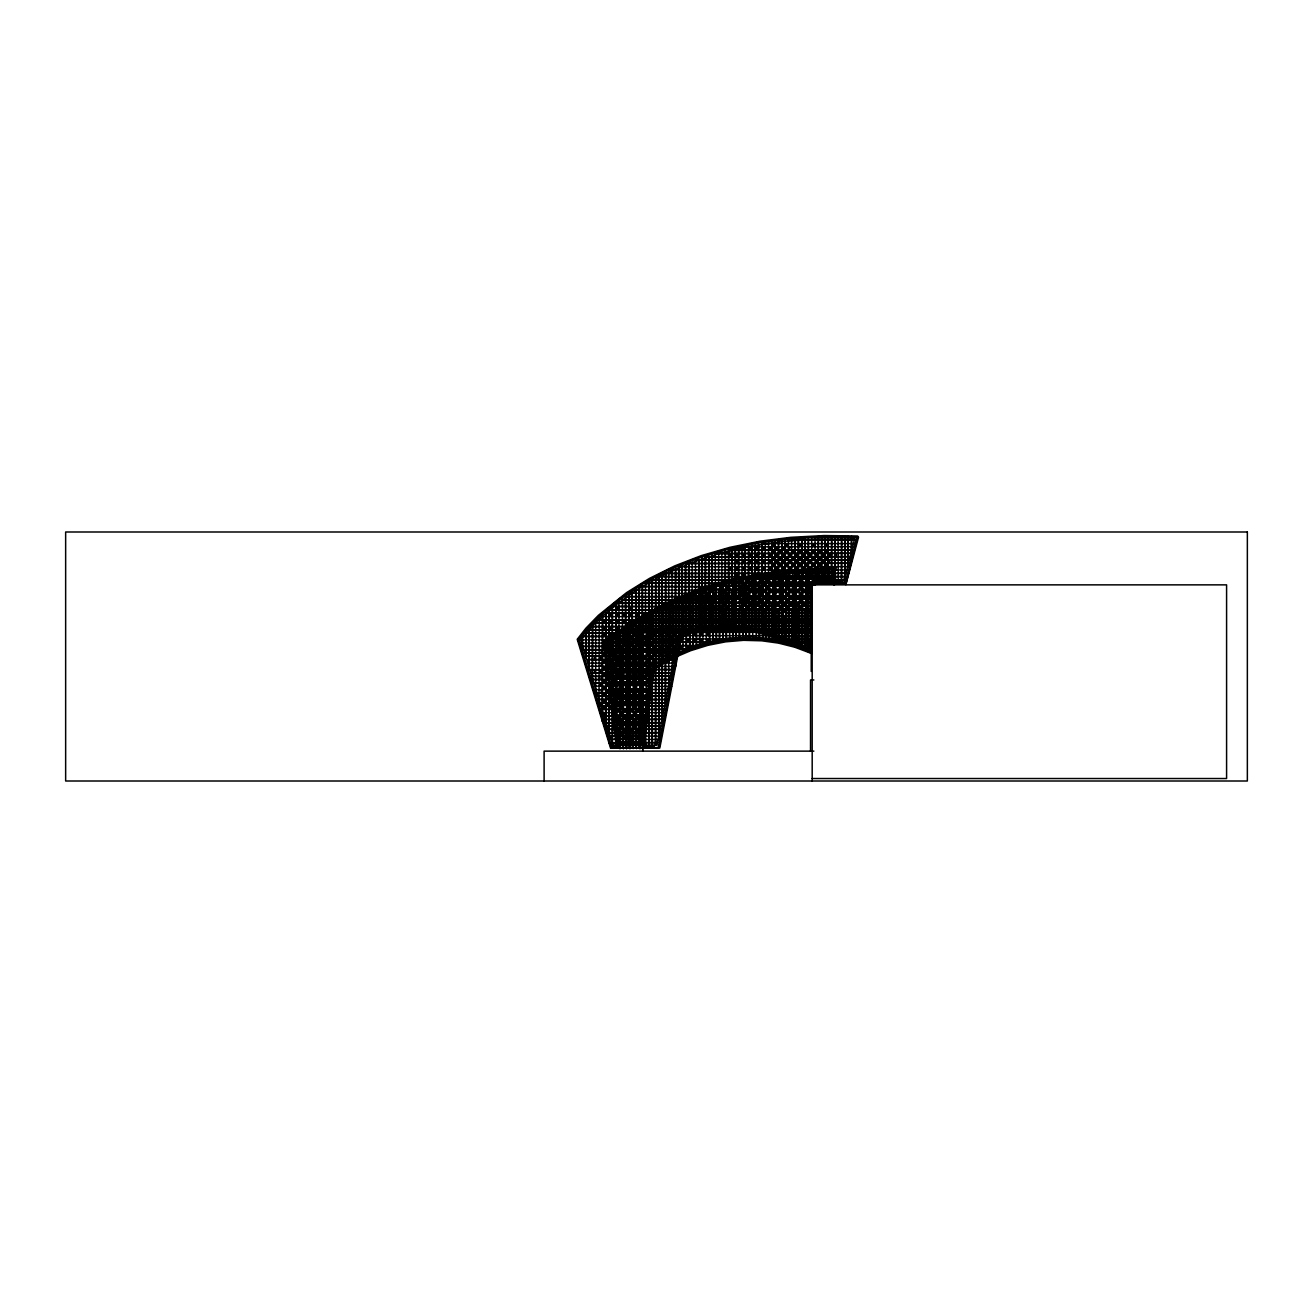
<?xml version="1.0" encoding="UTF-8"?>
<svg xmlns="http://www.w3.org/2000/svg" width="1313" height="1313" viewBox="0 0 1313 1313"><rect width="100%" height="100%" fill="white"/><g stroke="black" fill="none" stroke-linecap="round" stroke-linejoin="round"><path stroke-width="1.5" d="M808.824 639.808L808.824 648.245L787.964 639.037L766.841 631.799L746.539 627.089L728.436 625.054L702.34 626.629L690.835 629.6L681.857 633.473M808.824 589.028L809.038 584.498L812.156 581.643L842.979 581.396L845.359 576.062L854.517 539.2L818.672 539.003L783.763 541.366L750.445 546.257L718.933 553.643L689.702 563.326L661.571 575.734L636.066 590.276L612.711 607.18L594.346 623.97L580.756 639.907L612.941 745.177L616.733 745.177M640.728 745.324L652.036 666.61L670.122 656.057L689.341 647.654L709.496 641.515L729.224 638.036L750.527 636.936L771.108 638.512L791.296 642.714L808.759 648.967L808.824 587.584L810.367 582.381M642.188 746.982L652.692 669.072C696.743 636.493 760.358 629.337 810.498 651.182L810.597 585.056L813.436 583.202L833.903 583.202L833.64 568.956L781.416 572.566L737.857 579.312L701.372 589.521L666.495 604.604L633.391 622.789L605.03 642.303L618.013 746.982M658.387 746.834L676.097 655.778M676.441 653.972L677.541 648.261M677.902 646.472L678.854 641.532M679.002 640.76L679.773 637.182L682.432 635.049M812.14 652.036L811.434 652.988L809.661 652.364M831.424 581.544L832.491 580.51M679.822 634.688L677.968 637.445L657.025 745.177L645.487 745.177M834.756 583.218L845.391 582.693L856.65 537.887C756.731 532.618 644.141 557.877 578.935 639.644L611.694 746.834M684.5 634.901L680.413 637.937L659.11 747.573L642.664 747.671M686.404 634.918L681.25 637.987L659.815 748L610.578 748.279L577.211 639.316L585.828 628.287L598.416 615.305L626.482 592.672L649.459 578.393L674.866 565.821L701.306 555.612L729.749 547.357L760.046 541.186L790.738 537.329L824.187 535.556L857.668 535.999L858.554 537.198L845.867 584.712M685.156 633.654C721.969 618.489 763.28 629.994 798.156 645.126M688.012 633.309C722.462 620.557 760.408 630.306 793.085 643.83M689.998 633.424C721.165 622.641 755.188 630.142 785.076 641.483M834.97 569.136C754.466 566.395 668.974 590.505 604.21 641.86L617.34 747.786L642.894 747.754L653.513 669.187C696.054 639.086 754.778 630.453 803.917 649.574M833.821 584.859L835.79 584.088L835.019 567.282L777.312 571.352L730.176 579.345L700.42 588.109L670.664 600.681L636.887 618.735L606.606 638.971L603.34 642.155L616.618 748.229L643.583 748.229L654.416 669.006L673.946 657.846L690.589 650.723L707.871 645.34L725.629 641.844L743.667 640.317L761.753 640.81L778.412 643.107L794.742 647.211L811.746 653.579L812.205 585.516L815.488 584.859M813.945 581.446L817.096 581.396M838.071 536.295L838.285 583.284M788.473 538.904L788.26 585.746M791.591 538.904L791.788 571.237M811.713 538.904L811.713 578.705L814.831 578.705M815.028 538.904L815.028 582.48M791.788 540.053L856.634 540.053L791.788 540.25M768.548 542.548L768.548 585.417M765.233 543.155L765.233 585.582M771.863 544.665L774.982 544.665M785.158 544.665L788.26 544.665M798.435 544.665L801.554 544.665M811.713 544.665L814.831 544.665M824.991 544.665L828.109 544.665M771.863 545.502L774.982 545.502M785.158 545.502L788.26 545.502M798.435 545.502L801.554 545.502M811.713 545.502L814.831 545.502M824.991 545.502L828.109 545.502M741.993 547.521L741.993 576.062M771.863 551.312L774.982 551.312M778.511 551.312L781.629 551.312M785.158 551.312L788.26 551.312M791.788 551.312L794.907 551.312M798.435 551.312L801.554 551.312M805.066 551.312L808.184 551.312M811.713 551.312L814.831 551.312M818.36 551.312L821.462 551.312M824.991 551.312L828.109 551.312M721.855 552.133L721.855 592.261M771.863 552.133L774.982 552.133M778.511 552.133L781.629 552.133M785.158 552.133L788.26 552.133M791.788 552.133L794.907 552.133M798.435 552.133L801.554 552.133M805.066 552.133L808.184 552.133M811.713 552.133L814.831 552.133M818.36 552.133L821.462 552.133M824.991 552.133L828.109 552.133M718.72 553.052L718.539 583.448M715.224 553.84L715.421 583.924M771.863 557.943L774.982 557.943M778.511 557.943L781.629 557.943M785.158 557.943L788.26 557.943M791.788 557.943L794.907 557.943M798.435 557.943L801.554 557.943M805.066 557.943L808.184 557.943M811.713 557.943L814.831 557.943M818.36 557.943L821.462 557.943M824.991 557.943L828.109 557.943M771.863 558.78L774.982 558.78M778.511 558.78L781.629 558.78M785.158 558.78L788.26 558.78M791.788 558.78L794.907 558.78M798.435 558.78L801.554 558.78M805.066 558.78L808.184 558.78M811.713 558.78L814.831 558.78M818.36 558.78L821.462 558.78M824.991 558.78L828.109 558.78M695.496 560.487L695.496 629.19M692.181 562.161L692.082 629.912L587.65 629.912L692.181 629.534M771.863 564.59L774.982 564.59M778.511 564.59L781.629 564.59M785.158 564.59L788.26 564.59M791.788 564.59L794.907 564.59M798.435 564.59L801.554 564.59M805.066 564.59L808.184 564.59M811.713 564.59L814.831 564.59M818.36 564.59L821.462 564.59M824.991 564.59L828.109 564.59M771.863 565.427L774.982 565.427M778.511 565.427L781.629 565.427M785.158 565.427L788.26 565.427M791.788 565.427L794.907 565.427M798.435 565.411L801.554 565.411M805.066 565.411L808.184 565.411M811.713 565.411L814.831 565.411M818.36 565.411L821.462 565.411M824.991 565.427L828.109 565.427M825.762 569.153L825.959 583.333M800.963 569.94L668.941 569.94M835.068 569.94L849.413 569.94M672.059 570.384L672.059 653.808M771.863 571.237L774.982 571.237M778.511 571.237L781.629 571.237M811.713 571.221L814.831 571.221M818.36 571.221L821.462 571.221M824.991 571.237L828.109 571.237M789.441 571.253L792.56 571.253M802.506 571.385L805.837 571.253M668.727 571.697L668.727 691.82M799.404 571.779L799.404 646.373M805.837 571.664L806.034 648.803M791.788 572.058L794.907 572.058M798.435 572.058L801.554 572.058M805.066 572.058L808.184 572.058M811.713 572.058L814.831 572.058M818.36 572.058L821.462 572.058M824.991 572.058L828.109 572.058M792.56 572.419L792.757 644.617L792.56 570.433L789.441 570.433L789.228 643.075L789.441 572.665M796.072 572.452L832.491 572.452M796.072 572.665L832.491 572.665M762.607 573.256L662.294 573.469L763.887 573.469M778.986 573.256L789.211 573.256M793.315 573.256L832.212 573.256M836.299 573.256L848.592 573.256L836.299 573.469M778.986 573.469L789.622 573.469L789.622 576.571M792.379 573.469L832.212 573.469M775.95 573.847L775.95 640.547M832.491 575.767L762.049 575.767L832.491 575.98M747.836 576.571L655.45 576.571L747.507 576.784M756.025 576.702L756.239 637.724M757.732 576.571L845.703 576.571L757.732 576.784M756.239 577.064L759.341 577.064M769.516 577.064L772.635 577.064M782.794 577.064L785.913 577.064M789.441 577.064L792.56 577.064M796.072 577.064L799.19 577.064M802.719 577.08L805.837 577.08M752.923 577.293L752.71 638.02M756.239 577.901L759.341 577.901M769.516 577.901L774.982 577.868M778.511 577.868L781.629 577.868M782.794 577.901L788.26 577.868M789.441 577.901L794.907 577.868M796.072 577.901L801.554 577.868M802.719 577.901L808.184 577.868M811.713 577.868L814.831 577.868M818.36 577.868L821.462 577.868M824.991 577.868L828.109 577.868M778.511 578.705L781.629 578.705M785.158 578.705L788.26 578.705M791.788 578.705L794.907 578.705M798.435 578.705L801.554 578.705M805.066 578.705L808.184 578.705M824.991 578.705L828.109 578.705M728.534 579.886L649.016 579.886L728.534 580.1M814.158 579.886L832.508 579.886M836.594 579.886L844.735 579.886M814.158 580.1L832.508 580.1M836.594 580.1L844.735 580.1M729.47 582.529L811.746 582.414M718.753 583.218L645.487 583.218L718.753 583.415M724.858 583.218L769.697 583.218M772.454 583.218L802.899 583.218M806.264 583.218L810.367 583.218M724.858 583.415L769.631 583.415M773.702 583.415L802.194 583.415M806.264 583.415L810.334 583.415M834.756 583.415L844.932 583.415L844.915 536.295L844.702 583.415M645.487 583.694L645.487 630.388M749.592 583.711L752.71 583.711M756.239 583.711L759.341 583.711M762.869 583.711L765.988 583.711M769.516 583.711L772.635 583.711M776.164 583.711L779.266 583.711M782.794 583.711L785.913 583.711M789.441 583.711L792.56 583.711M796.072 583.711L799.19 583.711M802.719 583.711L805.837 583.711M835.823 583.891L845.982 583.809L857.652 536.836L822.529 536.41L788.703 538.363L756.403 542.646L724.563 549.523L694.889 558.747L667.414 570.121L642.32 583.464L619.096 599.007L596.004 618.768L578.032 639.464L611.07 747.573L616.47 747.671M749.592 584.548L752.71 584.548M756.239 584.548L759.341 584.548M762.869 584.548L765.988 584.548M769.516 584.548L772.635 584.548M776.164 584.548L781.629 584.515M782.794 584.548L788.26 584.515M789.441 584.548L794.907 584.515M796.072 584.548L801.554 584.515M802.719 584.548L808.184 584.515M781.629 585.335L778.511 585.335L778.511 539.61L778.297 584.219M791.788 585.335L794.907 585.335M805.066 585.335L808.184 585.335M809.366 585.729L715.454 585.943M809.366 585.943L714.223 585.943L714.223 589.061M706.755 586.534L639.054 586.534L706.755 586.747M706.427 588.405L706.23 644.306M810.663 589.258L703.358 589.061M699.501 590.062L632.423 590.062M703.571 589.849L762.525 590.062M766.595 589.849L788.949 590.062M793.019 589.849L809.284 589.849M749.592 590.358L752.71 590.358M756.239 590.358L759.341 590.358M762.869 590.358L765.988 590.358M769.516 590.358L772.635 590.358M776.164 590.358L779.266 590.358M782.794 590.358L785.913 590.358M789.441 590.358L792.56 590.358M796.072 590.358L799.19 590.358M802.719 590.358L805.837 590.358M702.898 590.653C744.373 576.752 789.605 571.615 832.491 571.286M749.592 591.178L752.71 591.178M756.239 591.178L759.341 591.178M762.869 591.178L765.988 591.178M769.516 591.178L772.635 591.178M776.164 591.178L781.629 591.145M782.794 591.178L785.913 591.178M789.441 591.178L794.907 591.145M796.072 591.178L799.19 591.178M802.719 591.178L808.184 591.145M811.894 592.59L693.149 592.376M688.324 593.378L628.894 593.181M692.427 593.181L708.823 593.378M811.894 595.692L686.518 595.905L810.187 595.692M682.727 596.496L625.562 596.496L625.562 637.642M686.797 596.496L782.745 596.496M792.954 596.496L809.284 596.496M682.727 596.709L625.562 596.709L625.776 672.437M686.797 596.709L782.745 596.709M792.954 596.709L809.284 596.709M749.592 596.988L752.71 596.988M756.239 596.988L759.341 596.988M762.869 596.988L765.988 596.988M769.516 596.988L772.635 596.988M776.164 596.988L779.266 596.988M782.794 596.988L785.913 596.988M789.441 596.988L792.56 596.988M796.072 596.988L799.19 596.988M802.719 596.988L805.837 596.988M683.187 597.957L682.973 651.461M749.592 597.825L752.71 597.825M756.239 597.825L759.341 597.825M762.869 597.825L765.988 597.825M769.516 597.825L772.635 597.825M776.164 597.825L779.266 597.825M782.794 597.825L785.913 597.825M789.441 597.825L792.56 597.825M796.072 597.825L799.19 597.825M802.719 597.825L805.837 597.825M622.46 598.974L622.46 678.673M679.658 599.467L679.658 652.479M674.587 599.811L621.64 599.811L674.587 600.025M678.657 599.811L715.306 599.811M678.657 600.025L715.306 600.025M618.932 601.321L619.129 678.821M788.916 603.143L615.863 603.143L615.813 678.919M792.986 603.143L809.268 603.143L792.986 603.34M615.863 603.34L788.916 603.34M615.813 603.537L615.485 682.021M749.592 603.635L752.71 603.635M756.239 603.635L759.341 603.635M762.869 603.635L765.988 603.635M769.516 603.635L772.635 603.635M776.164 603.635L779.266 603.635M782.794 603.635L785.913 603.635M789.441 603.635L792.56 603.635M796.072 603.635L799.19 603.635M802.719 603.635L805.837 603.635M749.592 604.456L752.71 604.456M762.869 604.456L765.988 604.456M776.164 604.456L779.266 604.456M782.794 604.456L785.913 604.456M789.441 604.456L792.56 604.456M802.719 604.456L805.837 604.456M665.51 605.654L811.221 605.867M665.51 605.867L811.894 605.867M660.373 606.458L611.513 606.458L660.373 606.672M664.444 606.458L721.444 606.458M664.444 606.672L721.444 606.672M615.813 607.804L618.932 607.804M629.091 607.804L632.21 607.804M615.813 608.641L618.932 608.641M629.091 608.641L632.21 608.641M811.894 608.986L659.733 608.986L659.733 662.983M659.733 609.051L811.221 608.986M655.647 609.774L608.592 609.774L653.595 609.987M659.733 609.774L782.499 609.774M786.602 609.774L809.103 609.774L786.602 609.987M657.698 609.987L782.499 609.987M749.592 610.266L752.71 610.266M762.869 610.266L765.988 610.266M776.164 610.266L779.266 610.266M782.794 610.266L785.913 610.266M789.441 610.266L792.56 610.266M802.719 610.266L805.837 610.266M656.418 610.529L656.418 665.1M782.794 611.103L785.913 611.103M605.72 613.105L648.441 613.105M652.512 613.105L782.729 613.105M786.799 613.105L809.185 613.105L786.799 613.302M605.72 613.302L648.441 613.302M652.512 613.302L782.729 613.302M609.166 614.451L612.285 614.451M615.813 614.451L618.932 614.451M622.46 614.451L625.562 614.451M629.091 614.451L632.21 614.451M635.738 614.451L638.857 614.451M609.166 615.288L612.285 615.288M615.813 615.288L618.932 615.288M622.46 615.288L625.562 615.288M629.091 615.288L632.21 615.288M635.738 615.288L638.857 615.288M782.794 616.913L785.913 616.913M599.22 618.636L599.007 709.004M809.481 619.736L597.596 619.736L809.481 619.949M602.536 621.098L605.654 621.098M609.166 621.098L612.285 621.098M615.813 621.098L618.932 621.098M622.46 621.098L625.562 621.098M629.091 621.098L632.21 621.098M595.692 621.541L595.692 694.298M602.536 621.919L605.654 621.919M609.166 621.919L612.285 621.919M615.813 621.919L618.932 621.919M622.46 621.919L625.562 621.919M629.091 621.919L632.21 621.919M635.738 621.919L638.857 621.919M630.043 623.051L593.394 623.051L630.043 623.265M634.113 623.051L809.268 623.051L634.113 623.265M633.391 623.839L633.178 748.64M629.863 625.792L811.221 625.579L629.863 625.579L629.863 748.64M629.863 625.973L630.059 748.64M715.224 626.038L715.224 595.954M718.539 625.989L718.72 589.521M741.779 627.007L741.779 602.552M602.536 627.729L605.654 627.729M609.166 627.729L612.285 627.729M615.813 627.729L618.932 627.729M629.091 627.729L632.21 627.729M635.738 627.729L638.857 627.729M602.536 628.566L605.654 628.566M609.166 628.566L612.285 628.566M615.813 628.566L618.932 628.566M629.091 628.566L632.21 628.566M635.738 628.566L638.857 628.566M755.352 629.698L808.906 629.698M808.906 629.912L755.057 629.797L755.057 589.406M630.059 630.256L633.178 630.256M643.337 630.256L646.456 630.256M691.426 630.453L642.714 630.453L642.714 691.803M697.515 630.453L748.279 630.453M758.422 630.453L809.185 630.453M630.059 631.077L633.178 631.077M643.337 631.077L646.456 631.077M643.567 633.014L585.04 633.014L643.567 633.243M647.604 633.014L683.925 633.014L647.604 633.243M808.906 633.014L765.118 633.014L808.906 633.227M602.536 634.376L605.654 634.376M609.166 634.376L612.285 634.376M622.46 634.376L625.562 634.376M768.335 634.392L768.548 589.488M602.536 635.197L605.654 635.197M609.166 635.197L612.285 635.197M615.813 635.197L618.932 635.197M622.46 635.197L625.562 635.197M635.738 635.197L638.857 635.197M582.545 636.345L610.693 636.345M614.714 636.345L679.084 636.345M778.297 636.345L808.906 636.345M582.545 636.542L610.693 636.542M614.714 636.542L679.084 636.542M778.297 636.542L808.906 636.542M623.429 636.887L626.531 636.887M630.059 636.887L633.178 636.887M636.707 636.887L639.808 636.887M643.337 636.887L646.456 636.887M649.984 636.887L653.103 636.887M623.429 637.724L626.531 637.724M630.059 637.724L633.178 637.724M636.707 637.724L639.808 637.724M643.337 637.724L646.456 637.724M649.984 637.724L653.103 637.724M729.667 639.234L729.667 582.414L813.83 582.414L813.83 579.296M678.69 639.874L579.788 639.874M808.906 639.661L784.944 639.759L784.944 615.567M779.479 640.859L779.479 573.387M602.536 641.007L605.654 641.007L605.9 612.58L605.9 641.204M609.166 641.007L612.285 641.007M615.813 641.007L618.932 641.007M791.591 641.647L791.788 609.413M609.166 641.844L612.285 641.844M615.813 641.844L618.932 641.844M786.126 642.188L811.221 642.385L785.913 642.467L785.913 573.042L786.126 642.467M709.759 642.385L605.818 642.188L715.093 642.188L715.093 639.07M649.82 643.189L580.707 642.976M653.89 643.189L678.279 642.976M616.782 643.534L619.9 643.534M623.429 643.534L626.531 643.534M630.059 643.534L633.178 643.534M636.707 643.534L639.808 643.534M643.337 643.534L646.456 643.534M649.984 643.534L653.103 643.534M616.782 644.371L619.9 644.371M623.429 644.371L626.531 644.371M630.059 644.371L633.178 644.371M636.707 644.371L639.808 644.371M643.337 644.371L646.456 644.371M649.984 644.371L653.103 644.371M699.583 645.504L606.13 645.504L699.583 645.717M702.898 645.52L703.111 590.653C668.744 603.373 636.083 620.967 606.787 643.009L619.49 745.324M582.316 646.308L643.436 646.308M647.506 646.308L678.05 646.308L647.506 646.505M801.504 646.308L809.054 646.505L801.504 646.505L801.554 589.668M582.316 646.505L643.436 646.505M802.719 647.358L802.719 570.433L805.837 570.433L805.837 649.032L811.221 649.032L805.837 648.803M609.166 647.654L612.285 647.654M609.166 648.491L612.285 648.491M643.468 649.623L582.398 649.59L582.398 635.41L582.562 649.837L643.468 649.837M647.539 649.623L675.949 649.623L647.539 649.837M616.782 650.181L619.9 650.181M623.429 650.181L626.531 650.181M630.059 650.181L633.178 650.181M636.707 650.181L639.808 650.181M643.337 650.181L646.456 650.181M649.984 650.181L653.103 650.181M616.782 651.002L619.9 651.002M623.429 651.002L626.531 651.002M630.059 651.002L633.178 651.002M636.707 651.002L639.808 651.002M643.337 651.002L646.456 651.002M649.984 651.002L653.103 651.002M607.738 652.134L680.987 652.134L607.738 652.348M643.189 652.938L584.383 652.938L643.189 653.152M647.243 652.938L675.637 652.938M647.243 653.152L675.637 653.152M602.536 654.301L605.654 654.301M602.536 655.121L605.654 655.121M609.166 655.121L612.285 655.121M643.485 656.254L585.286 656.254L643.485 656.467M647.49 656.254L675.588 656.254M647.49 656.467L675.588 656.467M616.782 656.812L619.9 656.812M623.429 656.812L626.531 656.812M630.059 656.812L633.178 656.812M636.707 656.812L639.808 656.812M643.337 656.812L646.456 656.812M649.984 656.812L653.103 656.812M616.782 657.649L619.9 657.649M623.429 657.649L626.531 657.649M630.059 657.649L633.178 657.649M636.707 657.649L639.808 657.649M643.337 657.649L646.456 657.649M649.984 657.649L653.103 657.649M666.38 658.781L608.477 658.995L668.612 658.995L668.612 662.097L608.986 662.31M615.879 659.783L587.617 659.586L676.425 659.586L668.35 659.783M602.536 660.931L605.654 660.931M609.166 660.931L612.285 660.931M602.536 661.768L605.654 661.768M609.166 661.768L612.285 661.768M643.255 663.114L588.454 663.114M647.325 662.901L673.7 663.114M616.782 663.459L619.9 663.459M623.429 663.459L626.531 663.459M630.059 663.459L633.178 663.459M636.707 663.459L639.808 663.459M643.337 663.459L646.456 663.459M649.984 663.459L653.103 663.459M616.782 664.28L619.9 664.28M623.429 664.28L626.531 664.28M630.059 664.28L633.178 664.28M636.707 664.28L639.808 664.28M643.337 664.28L646.456 664.28M649.984 664.28L653.103 664.28M609.347 665.428L656.287 665.625L608.838 665.625M651.084 666.43L588.454 666.216M655.121 666.43L673.306 666.43M602.536 667.578L605.654 667.578M602.536 668.399L605.654 668.399M609.166 668.399L612.285 668.399M609.938 668.957L653.579 668.744L608.838 668.744L608.969 609.347L609.166 666.249M606.261 669.548L589.964 669.745L607.049 669.745L607.049 672.863M610.348 669.548L673.536 669.548L610.348 669.745M616.782 670.09L619.9 670.09M623.429 670.09L626.531 670.09M630.059 670.09L633.178 670.09M636.707 670.09L639.808 670.09M643.337 670.09L646.456 670.09M649.984 670.09L653.103 670.09M616.782 670.927L619.9 670.927M623.429 670.927L626.531 670.927M630.059 670.927L633.178 670.927M636.707 670.927L639.808 670.927M643.337 670.927L646.456 670.927M649.984 670.927L653.103 670.927M649.853 672.863L590.784 672.863L617.258 673.077M653.923 672.863L674.291 672.863L653.923 673.077M641.712 673.077L649.853 673.077M653.103 674.078L653.3 612.679L653.103 676.737L649.984 676.737M602.536 674.209L605.654 674.209M609.166 674.209L612.285 674.209M602.536 675.046L605.654 675.046M609.166 675.046L612.285 675.046M616.782 676.737L619.9 676.737M623.429 676.737L626.531 676.737M630.059 676.737L633.178 676.737M636.707 676.737L639.808 676.737M643.337 676.737L646.456 676.737M616.782 677.574L619.9 677.574M623.429 677.574L626.531 677.574M630.059 677.574L633.178 677.574M636.707 677.574L639.808 677.574M643.337 677.574L646.456 677.574M672.256 678.214L672.256 657.879M608.264 679.51L592.081 679.51L608.264 679.707M648.688 679.51L672.945 679.51L648.688 679.707M813.847 679.953L810.531 679.953L810.531 751.134M602.536 680.856L605.654 680.856M602.536 681.677L605.654 681.677M607.788 682.826L593.739 683.039L607.886 683.039L607.886 686.141M611.792 682.826L671.944 682.826L611.792 683.039M616.782 683.384L619.9 683.384M623.429 683.384L626.531 683.384M630.059 683.384L633.178 683.384M636.707 683.384L639.808 683.384M643.337 683.384L646.456 683.384M616.782 684.204L619.9 684.204M623.429 684.204L626.531 684.204M630.059 684.204L633.178 684.204M636.707 684.204L639.808 684.204M643.337 684.204L646.456 684.204M594.592 686.141L617.094 686.354M647.44 686.354L671.714 686.354M602.536 687.487L605.654 687.487M602.536 688.324L605.654 688.324M668.941 689.473L594.838 689.67M616.782 690.014L619.9 690.014M623.429 690.014L626.531 690.014M630.059 690.014L633.178 690.014M636.707 690.014L639.808 690.014M643.337 690.014L646.456 690.014M616.782 690.851L619.9 690.851M623.429 690.851L626.531 690.851M630.059 690.851L633.178 690.851M636.707 690.851L639.808 690.851M643.337 690.851L646.456 690.851M650.001 691.984L612.58 691.984L650.001 692.197M622.92 692.788L594.838 692.788L622.92 692.985M651.002 692.788L669.056 692.788L651.002 692.985M602.536 694.134L605.654 694.134M602.536 694.971L605.654 694.971M613.253 695.299L649.853 695.299M649.853 695.513L613.253 695.513L613.253 637.347L613.466 695.414M644.306 696.103L597.169 696.103L644.306 696.317M650.444 696.103L668.891 696.103L650.444 696.317M616.782 696.661L619.9 696.661M623.429 696.661L626.531 696.661M630.059 696.661L633.178 696.661M636.707 696.661L639.808 696.661M643.337 696.661L646.456 696.661M616.782 697.482L619.9 697.482M623.429 697.482L626.531 697.482M630.059 697.482L633.178 697.482M636.707 697.482L639.808 697.482M643.337 697.482L646.456 697.482M613.466 698.631L649.869 698.631M613.466 698.828L649.984 698.91L649.984 614.615L649.771 698.91M617.405 699.419L597.399 699.419L617.405 699.632M649.41 699.419L665.412 699.419M649.41 699.632L665.412 699.632M602.536 700.781L605.654 700.781M602.536 701.602L605.654 701.602M643.551 702.75L597.399 702.75L643.551 702.947M649.574 702.75L665.625 702.75M649.574 702.947L665.625 702.947M616.782 703.292L619.9 703.292M623.429 703.292L626.531 703.292M630.059 703.292L633.178 703.292M636.707 703.292L639.808 703.292M643.337 703.292L646.456 703.292M616.782 704.129L619.9 704.129M623.429 704.129L626.531 704.129M630.059 704.129L633.178 704.129M636.707 704.129L639.808 704.129M643.337 704.129L646.456 704.129M623.002 706.066L598.909 706.066L623.002 706.279M647.096 706.066L665.182 706.066L647.096 706.279M602.536 707.412L605.654 707.412M609.166 707.412L612.285 707.412M602.536 708.249L605.654 708.249M643.912 709.381L599.729 709.381L643.912 709.594M647.933 709.381L666.003 709.381L647.933 709.594M616.782 709.939L619.9 709.939M623.429 709.939L626.531 709.939M630.059 709.939L633.178 709.939M636.707 709.939L639.808 709.939M643.337 709.939L646.456 709.939M616.782 710.76L619.9 710.76M623.429 710.776L626.531 710.776M630.059 710.776L633.178 710.776M636.707 710.776L639.808 710.776M643.337 710.776L646.456 710.776M611.776 712.713L599.729 712.713M647.933 712.713L666.003 712.713M602.536 714.059L605.654 714.059M615.485 715.224L647.358 715.224L615.502 715.437M643.78 716.028L601.026 716.028L643.78 716.241M647.851 716.028L664.132 716.028L647.851 716.241M616.782 716.586L619.9 716.586M623.429 716.586L626.531 716.586M630.059 716.586L633.178 716.586M636.707 716.586L639.808 716.586M643.337 716.586L646.456 716.586M616.782 717.407L619.9 717.407M623.429 717.407L626.531 717.407M630.059 717.407L633.178 717.407M636.707 717.407L639.808 717.407M643.337 717.407L646.456 717.407M615.502 718.556L646.57 718.556M615.502 718.753L646.57 718.753M602.683 719.343L623.101 719.343M635.344 719.343L643.518 719.343M647.588 719.343L663.918 719.343L647.588 719.557M602.683 719.557L623.101 719.557M635.344 719.557L643.518 719.557M616.568 721.871L646.423 721.871M646.423 722.084L616.568 722.084L616.568 634.836L616.782 736.495L619.9 736.495M646.456 722.511L646.669 616.388M613.893 722.675L603.783 722.675L613.893 722.872M619.966 722.675L662.491 722.675L619.966 722.872M616.782 723.217L619.9 723.217M623.429 723.217L626.531 723.217M630.059 723.217L633.178 723.217M636.707 723.217L639.808 723.217M643.337 723.217L646.456 723.217L646.456 616.388M616.782 724.054L619.9 724.054M623.429 724.054L626.531 724.054M630.059 724.054L633.178 724.054M636.707 724.054L639.808 724.054M616.929 725.186L646.488 725.4L615.485 725.4L615.485 728.502L645.471 728.502M615.764 725.991L603.783 725.991L615.764 726.204M641.712 725.991L661.67 725.991L641.712 726.204M645.471 728.715L617.405 728.502M615.485 729.306L605.441 729.306L615.485 729.519M619.49 729.306L661.604 729.306L619.49 729.519M616.782 729.864L619.9 729.864M623.429 729.864L626.531 729.864M630.059 729.864L633.178 729.864M636.707 729.864L639.808 729.864M616.782 730.685L619.9 730.685M623.429 730.685L626.531 730.685M630.059 730.685L633.178 730.685M636.707 730.685L639.808 730.685M614.156 732.621L606.114 732.621L614.156 732.835M618.177 732.621L642.287 732.621M646.308 732.621L660.373 732.621L646.308 732.835M618.177 732.835L642.287 732.835M623.429 736.495L626.531 736.495M630.059 736.495L633.178 736.495M636.707 736.495L639.808 736.495M623.429 737.332L626.531 737.332M636.707 737.332L639.808 737.332M623.429 743.142L626.531 743.142M636.707 743.142L639.808 743.142M616.815 745.915L610.89 745.915L616.815 746.112M642.549 745.915L654.416 745.915L642.549 746.112M813.847 751.134L544.107 751.134L544.107 781.005M812.189 778.527L1226.588 778.527L1226.588 584.859L812.189 584.859L812.189 781.005M786.29 641.942L788.653 642.894M802.703 649.114L808.759 651.708M795.465 644.847L796.663 645.372M799.354 645.651L801.718 646.735M800.421 647.949L801.587 648.491M802.899 647.276L804.098 647.834M805.263 648.392L807.626 649.525M806.215 650.674L811.319 652.824L811.401 585.27L812.714 584.072L834.97 583.924L834.953 536.229L834.756 570.137M856.092 543.582L761.917 543.582L761.524 595.692M855.255 546.684L736.495 546.897L736.495 550.016M850.25 566.609L677.836 566.822M841.6 583.415L841.6 536.295L841.387 583.415M836.102 553.544L836.102 556.646M836.102 566.822L836.102 569.94M836.102 580.1L836.102 583.218M831.638 582.545L831.638 536.229L831.424 582.545M830.292 553.544L830.292 556.646M829.455 553.544L829.455 556.646M829.455 560.175L829.455 563.293M824.991 583.087L824.991 536.262L824.794 583.087M823.645 553.544L823.645 556.646M823.645 560.175L823.645 563.293M823.645 573.469L823.645 576.571M822.824 553.544L822.824 556.646M822.824 560.175L822.824 563.293M822.824 573.469L822.824 576.571M818.36 581.626L818.36 538.904L818.147 581.626M817.014 553.544L817.014 556.646M817.014 560.175L817.014 563.293M817.014 566.822L817.014 569.94M817.014 573.469L817.014 576.571M816.177 553.544L816.177 556.646M816.177 560.175L816.177 563.293M816.177 566.822L816.177 569.94M816.177 573.469L816.177 576.571M811.221 612.498L653.841 612.301M811.221 615.616L646.456 615.616M811.221 635.755L615.354 635.541M811.221 639.07L609.938 638.857M811.221 650.953L811.221 671.435M810.367 553.544L810.367 556.646M810.367 560.175L810.367 563.293M810.367 566.822L810.367 569.94M810.367 573.469L810.367 576.571M809.53 553.544L809.53 556.646M809.53 560.175L809.53 563.293M809.53 566.822L809.53 569.94M809.071 616.618L601.272 616.618M808.906 642.976L794.759 642.976M807.183 579.296L807.183 582.414M807.183 585.943L807.183 589.061M807.183 592.59L807.183 595.692M807.183 599.22L807.183 602.339M807.183 605.867L807.183 608.986M805.066 569.547L805.066 538.904L804.869 569.547M805.066 610.381L805.066 647.145M804.869 610.381L804.869 647.145M803.72 553.544L803.72 556.646M803.72 560.175L803.72 563.293M803.72 566.822L803.72 569.94M802.899 553.544L802.899 556.646M802.899 560.175L802.899 563.293M802.899 566.822L802.899 569.94M802.899 573.469L802.899 576.571M801.751 585.598L801.751 538.904L801.554 585.598M801.751 589.668L801.751 646.505M801.373 579.296L801.373 582.414M801.373 585.943L801.373 589.061M801.373 592.59L801.373 595.692M801.373 599.22L801.373 602.339M801.373 605.867L801.373 608.986M800.536 579.296L800.536 582.414M800.536 585.943L800.536 589.061M800.536 592.59L800.536 595.692M800.536 599.22L800.536 602.339M800.536 605.867L800.536 608.986M798.435 579.361L798.435 538.904L798.222 579.361M798.435 603.635L798.435 646.094M798.222 603.635L798.222 646.094M797.089 553.544L797.089 556.646M797.089 560.175L797.089 563.293M797.089 566.822L797.089 569.94M797.089 573.469L797.089 576.571M796.252 553.544L796.252 556.646M796.252 560.175L796.252 563.293M796.252 566.822L796.252 569.94M796.252 573.469L796.252 576.571M795.12 592.065L795.12 538.904L794.907 592.065M795.12 596.168L795.12 643.189M794.907 596.168L794.907 643.189M794.726 579.296L794.726 582.414M794.726 585.943L794.726 589.061M794.726 592.59L794.726 595.692M794.726 599.22L794.726 602.339M794.726 605.867L794.726 608.986M793.905 579.296L793.905 582.414M793.905 585.943L793.905 589.061M793.905 592.59L793.905 595.692M793.905 599.22L793.905 602.339M793.905 605.867L793.905 608.986M790.442 553.544L790.442 556.646M790.442 560.175L790.442 563.293M790.442 566.822L790.442 569.94M789.622 546.897L789.622 550.016M789.622 553.544L789.622 556.646M789.622 560.175L789.622 563.293M789.622 566.822L789.622 569.94M788.473 595.921L788.473 642.763M788.095 579.296L788.095 582.414M788.095 585.943L788.095 589.061M788.095 592.59L788.095 595.692M788.095 599.22L788.095 602.339M788.095 605.867L788.095 608.986M787.258 579.296L787.258 582.414M787.258 585.943L787.258 589.061M787.258 592.59L787.258 595.692M787.258 599.22L787.258 602.339M787.258 605.867L787.258 608.986M785.158 579.246L785.158 538.904L784.944 579.246M785.158 615.567L785.158 639.874M783.812 546.897L783.812 550.016M783.812 553.544L783.812 556.646M783.812 560.175L783.812 563.293M783.812 566.822L783.812 569.94M783.812 573.469L783.812 576.571M782.975 546.897L782.975 550.016M782.975 553.544L782.975 556.646M782.975 560.175L782.975 563.293M782.975 566.822L782.975 569.94M781.826 592.147L781.826 539.216L781.629 592.147M781.826 596.233L781.826 636.953L781.629 596.233M781.448 592.59L781.448 595.692M780.628 579.296L780.628 582.414M780.628 585.943L780.628 589.061M780.628 592.59L780.628 595.692M780.628 599.22L780.628 602.339M780.628 605.867L780.628 608.986M778.511 610.594L778.511 636.953L778.297 610.594M777.165 546.897L777.165 550.016M777.165 553.544L777.165 556.646M777.165 560.175L777.165 563.293M777.165 566.822L777.165 569.94M776.328 546.897L776.328 550.016M776.328 553.544L776.328 556.646M776.328 560.175L776.328 563.293M776.328 566.822L776.328 569.94M775.195 598.58L775.195 540.02L774.982 598.58M775.195 602.618L775.195 636.953L774.982 602.618M774.818 579.296L774.818 582.414M774.818 585.943L774.818 589.061M774.818 592.59L774.818 595.692M774.818 599.22L774.818 602.339M774.818 605.867L774.818 608.986M773.981 579.296L773.981 582.414M773.981 585.943L773.981 589.061M773.981 592.59L773.981 595.692M773.981 599.22L773.981 602.339M773.981 605.867L773.981 608.986M771.863 579.033L771.863 542.154L771.667 579.033M771.863 603.635L771.863 634.376L771.667 603.635M770.518 546.897L770.518 550.016M770.518 553.544L770.518 556.646M770.518 560.175L770.518 563.293M770.518 566.822L770.518 569.94M769.697 546.897L769.697 550.016M769.697 553.544L769.697 556.646M769.697 560.175L769.697 563.293M769.697 566.822L769.697 569.94M768.171 579.296L768.171 582.414M768.171 585.943L768.171 589.061M768.171 592.59L768.171 595.692M768.171 599.22L768.171 602.339M768.171 605.867L768.171 608.986M767.334 579.296L767.334 582.414M767.334 585.943L767.334 589.061M767.334 592.59L767.334 595.692M767.334 599.22L767.334 602.339M767.334 605.867L767.334 608.986M766.201 639.021L766.201 575.521L765.988 639.021M765.019 609.823L765.019 632.045M763.887 546.897L763.887 550.016M763.887 553.544L763.887 556.646M763.887 560.175L763.887 563.293M763.887 566.822L763.887 569.94M763.05 546.897L763.05 550.016M763.05 553.544L763.05 556.646M763.05 560.175L763.05 563.293M763.05 566.822L763.05 569.94M763.05 573.469L762.869 638.315L762.672 575.931M761.917 543.369L761.917 592.376M761.917 602.503L761.704 630.864L761.524 599.22M760.703 579.296L760.703 582.414M760.703 585.943L760.703 589.061M760.703 592.59L760.703 595.692M760.703 599.22L760.703 602.339M760.703 605.867L760.703 608.986M758.586 578.967L758.586 544.419L758.389 578.967M758.586 583.038L758.586 605.408M758.586 609.462L758.586 629.797M758.389 583.038L758.389 605.408M758.389 609.462L758.389 629.797M757.24 546.897L757.24 550.016M757.24 553.544L757.24 556.646M757.24 560.175L757.24 563.293M757.24 566.822L757.24 569.94M756.419 546.897L756.419 550.016M756.419 553.544L756.419 556.646M756.419 560.175L756.419 563.293M756.419 566.822L756.419 569.94M755.27 585.352L755.27 544.961L755.057 585.352M755.27 589.406L755.352 629.912M754.893 585.943L754.893 589.061M754.056 579.296L754.056 582.414M754.056 585.943L754.056 589.061M754.056 592.59L754.056 595.692M754.056 599.22L754.056 602.339M754.056 605.867L754.056 608.986M751.955 592.048L751.955 545.519L751.742 592.048M751.955 596.102L751.955 628.484L751.742 596.102M750.609 546.897L750.609 550.016M750.609 553.544L750.609 556.646M750.609 560.175L750.609 563.293M750.609 566.822L750.609 569.94M749.772 546.897L749.772 550.016M749.772 553.544L749.772 556.646M749.772 560.175L749.772 563.293M749.772 566.822L749.772 569.94M748.623 574.815L748.623 546.175L748.426 574.815M748.623 582.988L748.623 605.49M748.623 609.577L748.623 627.991L748.426 609.577M748.426 582.988L748.426 605.49M748.246 579.296L748.246 582.414M748.246 585.943L748.246 589.061M748.246 592.59L748.246 595.692M748.246 599.22L748.246 602.339M748.246 605.867L748.246 608.986M747.425 579.296L747.425 582.414M747.425 585.943L747.425 589.061M747.425 592.59L747.425 595.692M747.425 599.22L747.425 602.339M747.425 605.867L747.425 608.986M745.308 546.881L745.308 577.113M745.308 583.169L745.308 605.326M745.308 609.363L745.308 627.499L745.095 609.363M745.062 546.684L745.095 577.113M745.095 583.169L745.095 605.326M743.962 546.897L743.962 550.016M743.962 553.544L743.962 556.646M743.962 560.175L743.962 563.293M743.962 566.822L743.962 569.94M743.962 573.469L743.962 576.571M743.634 579.296L833.345 579.099L734.131 579.296L734.131 582.414M743.142 546.897L743.142 550.016M743.142 553.544L743.142 556.646M743.142 560.175L743.142 563.293M743.142 566.822L743.142 569.94M743.142 573.469L743.142 576.571M741.993 582.168L741.779 592.36M741.615 579.296L741.615 582.414M741.615 585.943L741.615 589.061M741.615 592.59L741.615 595.692M741.615 599.22L741.615 602.339M741.615 605.867L741.615 608.986M740.778 579.296L740.778 582.414M740.778 585.943L740.778 589.061M740.778 592.59L740.778 595.692M740.778 599.22L740.778 602.339M740.778 605.867L740.778 608.986M738.661 578.656L738.661 548.325L738.464 578.656M738.661 582.709L738.661 598.892M738.661 609.002L738.661 627.204L738.464 609.002M738.464 582.709L738.464 598.892M737.315 546.897L737.315 550.016M737.315 553.544L737.315 556.646M737.315 560.175L737.315 563.293M737.315 566.822L737.315 569.94M737.315 573.469L737.315 576.571M736.495 553.544L736.495 556.646M736.495 560.175L736.495 563.293M736.495 566.822L736.495 569.94M736.495 573.469L736.495 576.571M735.346 585.483L735.346 548.686L735.132 585.483M735.346 589.586L735.346 626.383M734.968 585.943L734.968 589.061M735.132 589.586L735.132 626.383M734.131 585.943L734.131 589.061M734.131 592.59L734.131 595.692M734.131 599.22L734.131 602.339M734.131 605.867L734.131 608.986M732.03 585.614L732.03 549.556L731.817 585.614M732.03 589.619L732.03 627.68L731.817 589.619M730.685 553.544L730.685 556.646M730.685 566.822L730.685 569.94M729.847 553.544L729.847 556.646M729.847 566.822L729.847 569.94M728.699 625.94L728.699 550.016L854.418 550.016L728.502 550.393L728.502 625.94M728.321 585.943L728.321 589.061M728.321 592.59L728.321 595.692M728.321 599.22L728.321 602.339M728.321 605.867L728.321 608.986M727.5 585.943L727.5 589.061M727.5 592.59L727.5 595.692M727.5 599.22L727.5 602.339M727.5 605.867L727.5 608.986M726.352 583.07L726.352 639.726L726.138 583.07M725.383 585.45L725.383 551.263L725.186 585.45M725.383 589.471L725.383 625.694M725.186 589.471L725.186 625.694M722.052 596.266L721.855 626.367M721.69 585.943L721.69 589.061M721.69 592.59L721.69 595.692M721.69 599.22L721.69 602.339M721.69 605.867L721.69 608.986M720.853 585.943L720.853 589.061M720.853 592.59L720.853 595.692M720.853 599.22L720.853 602.339M720.853 605.867L720.853 608.986M716.389 585.861L716.389 641.039L716.192 585.861M715.421 587.929L715.224 591.933M715.043 585.943L715.043 589.061M715.043 592.59L715.043 595.692M715.043 599.22L715.043 602.339M714.223 592.59L714.223 595.692M714.223 599.22L714.223 602.339M714.272 639.07L714.272 642.188M712.089 591.884L712.089 555.071L711.892 591.884M712.089 595.971L712.089 626.646M711.892 595.971L711.892 626.646M708.462 632.423L708.462 635.541M708.446 639.07L708.446 642.188M707.576 592.59L707.576 595.692M707.625 632.423L707.625 635.541M707.625 639.07L707.625 642.188M701.815 632.423L701.815 635.541M701.815 639.07L701.815 642.188M700.978 632.423L700.978 635.541M700.978 639.07L700.978 642.188M696.464 592.573L696.464 647.145L696.267 592.573M695.168 632.423L695.168 635.541M695.168 639.07L695.168 642.188M695.168 645.717L695.168 648.819L607.345 648.819L689.834 649.164L689.834 595.38L689.62 649.164M694.347 632.423L694.347 635.541M694.347 639.07L694.347 642.188M694.347 645.717L694.347 648.819M688.865 563.179L688.865 631.241L688.652 563.179M688.537 632.423L688.537 635.541M688.537 639.07L688.537 642.188M688.537 645.717L688.537 648.819M687.7 632.423L687.7 635.541M687.7 639.07L687.7 642.188M687.7 645.717L687.7 648.819M685.534 631.98L685.534 564.508L685.337 631.98M682.218 633.408L682.021 565.443L681.89 635.541M681.89 639.07L681.89 642.188M681.89 645.717L681.89 648.819M681.07 632.423L681.07 635.541M681.07 639.07L681.07 642.188M681.07 645.717L681.07 648.819M678.903 566.658L678.903 643.304L678.69 566.658M675.374 598.925L675.588 568.283L675.588 666.331L675.374 603.012M675.259 632.423L675.259 635.541M675.259 639.07L675.259 642.188M675.259 645.717L675.259 648.819M675.243 652.348L675.243 655.466L608.214 655.663L673.224 655.696L673.224 602.339L811.221 602.339L673.027 602.536L673.027 655.696M674.422 632.423L674.422 635.541M674.422 639.07L674.422 642.188M674.422 645.717L674.422 648.819M674.422 652.348L674.422 655.466M668.612 632.423L668.612 635.541M668.612 639.07L668.612 642.188M668.612 645.717L668.612 648.819M668.612 652.348L668.612 655.466M667.775 632.423L667.775 635.541M667.775 639.07L667.775 642.188M667.775 645.717L667.775 648.819M667.775 652.348L667.775 655.466M667.775 658.995L667.775 662.097M666.594 605.785L666.594 659.471M666.38 605.785L666.38 659.471M662.294 660.439L662.097 574.733L662.015 662.31M662.294 664.526L662.294 721.658L662.097 664.526M661.145 632.423L661.145 635.541M661.145 639.07L661.145 642.188M661.145 645.717L661.145 648.819M661.145 652.348L661.145 655.466M661.145 658.995L661.145 662.097M659.536 736.15L607.656 735.953M658.765 739.482L658.978 576.309L658.945 739.482L608.592 739.268M655.663 745.177L655.663 578.015L655.45 745.177M654.498 632.423L654.498 635.541M654.498 639.07L654.498 642.188M654.498 645.717L654.498 648.819M654.498 652.348L654.498 655.466M654.498 658.995L654.498 662.097M652.331 579.919L652.331 610.315M652.331 614.369L652.331 636.674M652.331 677.196L652.331 746.112M652.134 579.919L652.134 610.315M652.134 614.369L652.134 636.674M652.134 677.196L652.134 746.112M651.33 685.55L611.661 685.353M650.575 688.669L612.186 688.865L612.285 606.655M649.016 693.33L649.016 581.675L648.803 693.33M649.016 705.508L649.016 746.112M648.803 705.508L648.803 746.112M648.688 632.423L648.688 635.541M648.688 639.07L648.688 642.188M648.688 645.717L648.688 648.819M648.688 652.348L648.688 655.466M648.688 658.995L648.688 662.097M648.688 665.625L648.688 668.744M648.688 678.919L648.688 682.021M648.688 692.197L648.688 695.299M648.392 705.475L614.55 705.262L648.688 705.475L648.688 708.593L614.55 708.79M648.064 711.909L615.026 712.122M647.867 632.423L647.867 635.541M647.867 639.07L647.867 642.188M647.867 645.717L647.867 648.819M647.851 652.348L647.851 655.466M647.851 658.995L647.851 662.097M647.851 665.625L647.851 668.744M647.851 678.919L647.851 682.021M647.851 692.197L647.851 695.299M647.851 705.475L647.851 708.593M645.701 725.81L645.701 746.112M645.225 732.03L617.881 731.833M644.864 735.149L617.881 735.149M642.714 695.906L642.714 740.909M642.714 747.031L642.714 751.134M642.385 742.058L642.385 585.746L642.172 742.058M641.22 632.423L641.22 635.541M641.22 639.07L641.22 642.188M641.22 645.717L641.22 648.819M641.22 652.348L641.22 655.466M641.22 658.995L641.22 662.097M641.22 665.625L641.22 668.744M641.22 672.272L641.22 675.391M641.22 678.919L641.22 682.021M641.22 685.55L641.22 688.669M641.22 692.197L641.22 695.299M641.22 698.828L641.22 701.946M641.22 705.475L641.22 708.593M641.22 712.122L641.22 715.224M641.22 725.4L641.22 728.502M641.072 649.837L641.072 652.938M641.072 663.114L641.072 666.216M641.089 676.392L641.089 679.51M641.089 689.67L641.089 692.788M641.072 702.947L641.072 706.066M640.022 748.64L640.022 619.326L639.808 748.64M639.054 685.205L639.054 587.748L638.857 685.205M639.054 689.276L639.054 711.597M639.054 715.667L639.054 746.112M638.857 689.276L638.857 711.597M638.857 715.667L638.857 746.112M636.707 622.559L636.493 748.64M635.738 685.156L635.738 589.668L635.525 685.156M635.738 689.227L635.738 711.58M635.738 715.634L635.738 746.112M635.41 685.55L635.41 688.669M635.525 689.227L635.525 711.58M635.41 712.122L635.41 715.224M635.525 715.634L635.525 746.112M634.573 632.423L634.573 635.541M634.573 639.07L634.573 642.188M634.573 645.717L634.573 648.819M634.573 652.348L634.573 655.466M634.573 658.995L634.573 662.097M634.573 665.625L634.573 668.744M634.573 672.272L634.573 675.391M634.573 678.919L634.573 682.021M634.573 685.55L634.573 688.669M634.573 692.197L634.573 695.299M634.573 698.828L634.573 701.946M634.573 705.475L634.573 708.593M634.573 712.122L634.573 715.224M634.573 718.753L634.573 721.871M634.573 725.4L634.573 728.502M634.442 649.837L634.442 652.938M634.442 656.467L634.442 659.586M634.442 663.114L634.442 666.216M634.442 669.745L634.442 672.863M634.442 676.392L634.442 679.51M634.442 683.039L634.442 686.141M634.442 689.67L634.442 692.788M634.442 696.317L634.442 699.419M634.442 702.947L634.442 706.066M633.605 649.837L633.605 652.938M633.605 656.467L633.605 659.586M633.605 663.114L633.605 666.216M633.605 669.745L633.605 672.863M633.605 676.392L633.605 679.51M633.605 683.039L633.605 686.141M633.605 689.67L633.605 692.788M633.605 696.317L633.605 699.419M633.605 702.947L633.605 706.066M632.423 622.264L632.21 591.802L632.21 630.388M632.423 626.317L632.423 685.205M632.423 689.259L632.423 711.597M632.423 715.667L632.423 746.112M632.21 735.969L632.21 746.112M629.091 685.337L629.091 594.149L628.894 685.337M629.091 688.324L629.091 712.122M629.091 715.733L629.091 746.112M628.894 689.391L628.894 711.679M628.894 715.733L628.894 746.112M628.763 632.423L628.763 635.541M628.763 639.07L628.763 642.188M628.763 645.717L628.763 648.819M628.763 652.348L628.763 655.466M628.763 658.995L628.763 662.097M628.763 665.625L628.763 668.744M628.763 672.272L628.763 675.391M628.763 678.919L628.763 682.021M628.763 685.55L628.763 688.669M628.763 692.197L628.763 695.299M628.763 698.828L628.763 701.946M628.763 705.475L628.763 708.593M628.763 712.122L628.763 715.224M628.763 718.753L628.763 721.871M628.763 725.4L628.763 728.502M627.942 639.07L627.942 642.188M627.942 645.717L627.942 648.819M627.795 649.837L627.942 655.466M627.795 656.467L627.942 662.097M627.795 663.114L627.942 668.744M627.795 669.745L627.942 675.391M627.795 676.392L627.942 682.021M627.795 683.039L627.942 688.669M627.795 689.67L627.942 695.299M627.795 696.317L627.942 701.946M627.795 702.947L627.942 708.593M627.942 712.122L627.942 715.224M627.942 718.753L627.942 721.871M627.942 725.4L627.942 728.502M626.974 649.837L626.974 652.938M626.974 656.467L626.974 659.586M626.974 663.114L626.974 666.216M626.974 669.745L626.974 672.863M626.974 676.392L626.974 679.51M626.974 683.039L626.974 686.141M626.974 689.67L626.974 692.788M626.974 696.317L626.974 699.419M626.974 702.947L626.974 706.066M626.744 748.64L626.744 627.877L626.531 748.64M625.776 682.662L625.776 705.179M625.776 715.421L625.776 746.112M625.562 742.026L625.562 746.112M623.429 748.64L623.429 630.552L623.215 748.64M622.46 681.677L622.247 711.383M622.247 715.47L622.46 746.112M622.132 639.07L622.132 642.188M622.132 645.717L622.132 648.819M622.132 652.348L622.132 655.466M622.132 658.995L622.132 662.097M622.132 665.625L622.132 668.744M622.132 672.272L622.132 675.391M622.132 678.919L622.132 682.021M622.132 685.55L622.132 688.669M622.132 692.197L622.132 695.299M622.132 698.828L622.132 701.946M622.132 705.475L622.132 708.593M622.132 712.122L622.132 715.224M622.132 718.753L622.132 721.871M622.132 725.4L622.132 728.502M621.295 645.717L621.295 648.819M621.164 649.837L621.295 655.466M621.164 656.467L621.295 662.097M621.164 663.114L621.295 668.744M621.164 669.745L621.295 675.391M621.164 676.392L621.295 682.021M621.164 683.039L621.295 688.669M621.164 689.67L621.164 692.788M621.164 696.317L621.295 701.946M621.164 702.947L621.164 706.066M621.295 712.122L621.295 715.224M621.295 725.4L621.295 728.502M620.327 649.837L620.327 652.938M620.327 656.467L620.327 659.586M620.327 663.114L620.327 666.216M620.327 669.745L620.327 672.863M620.327 676.392L620.327 679.51M620.327 683.039L620.327 686.141M620.327 689.67L620.327 692.788M620.327 696.317L620.327 699.419M620.327 702.947L620.327 706.066M620.097 633.03L620.097 748.64M619.9 633.03L619.9 748.64M619.129 682.891L619.129 711.449M619.129 715.519L619.129 746.112M615.813 682.973L615.813 712.122M615.813 715.569L615.813 721.674M615.813 737.972L615.813 746.112M615.6 682.973L615.6 711.498M615.485 712.122L615.6 721.674M615.6 737.972L615.6 746.112M614.665 652.348L614.665 655.466M614.665 665.625L614.665 668.744M614.665 678.919L614.665 682.021M614.517 649.837L614.517 652.938M614.517 656.467L614.517 659.586M614.517 663.114L614.517 666.216M614.517 669.745L614.517 672.863M614.517 676.392L614.517 679.51M614.517 683.039L614.517 686.141M614.517 689.67L614.517 692.788M614.517 696.317L614.517 699.419M614.517 702.947L614.517 706.066M613.696 696.317L613.696 699.419M612.498 606.655L612.498 688.701M612.498 705.097L612.498 746.112M612.285 705.097L612.285 746.112M611.3 682.021L651.396 682.235L608.838 682.021L608.838 678.919L651.954 678.706L610.988 678.919M610.135 639.841L610.135 668.957M609.166 682.514L609.166 741.468L608.969 682.514M607.886 649.837L607.886 652.938M607.886 676.392L607.886 679.51M607.886 689.67L607.886 692.788M607.886 696.317L607.886 699.419M607.886 702.947L607.886 706.066M607.049 663.114L607.049 666.216M607.049 676.392L607.049 679.51M607.049 683.039L607.049 686.141M607.049 689.67L607.049 692.788M607.049 702.947L607.049 706.066M605.9 651.429L605.9 729.125M605.654 651.429L605.654 729.125M601.239 649.837L601.239 652.938M601.239 656.467L601.239 659.586M601.239 663.114L601.239 666.216M601.239 669.745L601.239 672.863M601.239 676.392L601.239 679.51M601.239 683.039L601.239 686.141M601.239 689.67L601.239 692.788M601.239 702.947L601.239 706.066M600.402 656.467L600.402 659.586M600.402 669.745L600.402 672.863M600.402 683.039L600.402 686.141M594.592 656.467L594.592 659.586M594.592 669.745L594.592 672.863M594.592 683.039L594.838 686.354M1247.35 531.995L65.65 531.995L65.65 781.005L1247.35 781.005L1247.35 531.995M828.322 536.016L828.109 581.938L828.322 536.016M848.231 536.295L848.034 566.921L848.231 536.295M851.563 536.295L851.349 559.863L851.563 536.295M808.398 538.904L808.184 648.441L808.398 538.904M821.675 538.904L821.462 582.233L821.675 538.904M851.087 553.331L715.421 553.544L851.087 553.331M708.79 556.154L708.577 627.023L708.79 556.154M851.087 556.646L705.458 556.86L851.087 556.646M705.458 557.172L705.262 627.319L705.458 557.172M702.143 558.419L701.93 627.844L702.143 558.419M698.828 559.748L698.614 628.024L698.828 559.748M851.087 559.978L695.496 560.175L851.087 559.978M851.087 563.293L685.534 563.507L851.087 563.293M815.997 569.153L815.8 583.333L815.997 569.153M819.328 569.153L819.115 583.333L819.328 569.153M822.644 569.153L822.43 583.333L822.644 569.153M829.291 569.136L829.077 583.333L829.291 569.136M812.681 569.875L812.468 583.333L812.681 569.875M832.606 569.694L832.393 583.333L832.606 569.694M809.366 571.221L809.153 587.469L809.366 571.221M796.072 571.91L795.875 645.635L811.221 645.717L796.154 645.717L796.072 571.91M665.625 573.026L665.412 703.604L665.625 573.026M782.794 572.911L782.597 641.663L782.794 572.911M772.832 574.47L772.635 640.12L772.832 574.47M769.516 574.979L769.303 639.71L769.516 574.979M759.554 576.21L759.341 637.855L759.554 576.21M749.592 577.901L749.395 638.134L749.592 577.901M746.276 578.508L746.063 638.233L746.276 578.508M742.961 579.082L742.748 638.003L742.961 579.082M739.629 579.657L739.432 637.921L739.629 579.657M736.314 580.198L736.101 638.397L736.314 580.198M732.999 581.167L732.785 638.709L732.999 581.167M723.036 584.104L722.823 639.218L723.036 584.104M719.705 585.106L719.508 640.367L719.705 585.106M713.074 587.223L712.861 642.09L713.074 587.223M709.759 588.224L709.545 643.239L709.759 588.224M699.796 591.703L699.583 646.291L699.796 591.703M693.149 593.706L692.969 647.703L693.149 593.706M686.502 596.89L686.305 650.296L686.502 596.89M809.366 599.023L679.658 599.22L809.366 599.023M676.54 600.878L676.343 654.793L676.54 600.878M669.909 604.292L669.696 657.452L669.909 604.292M663.262 607.755L663.065 661.013L663.262 607.755M602.536 615.058L602.322 721.067L602.536 615.058M643.337 618.357L643.14 748.64L643.337 618.357M811.221 618.932L642.697 619.145L811.221 618.932M811.221 622.264L633.391 622.46L811.221 622.264M592.573 625.3L592.36 682.662L592.573 625.3M809.103 626.383L590.669 626.58L809.103 626.383M589.258 628.714L589.045 670.401L589.258 628.714M811.221 628.894L625.004 629.108L811.221 628.894M811.221 632.226L620.097 632.423L811.221 632.226M585.926 632.324L585.729 657.518L585.926 632.324M652.528 672.059L609.987 672.272L652.528 672.059M652.266 675.391L610.414 675.588L652.266 675.391M672.962 676.179L590.784 676.392L672.962 676.179M649.131 701.946L614.09 702.16L649.131 701.946M644.388 738.464L618.817 738.677L644.388 738.464M644.388 741.796L618.817 741.993L644.388 741.796M657.632 742.584L608.969 742.797L657.632 742.584M643.813 745.111L619.293 745.324L643.813 745.111"/></g></svg>
